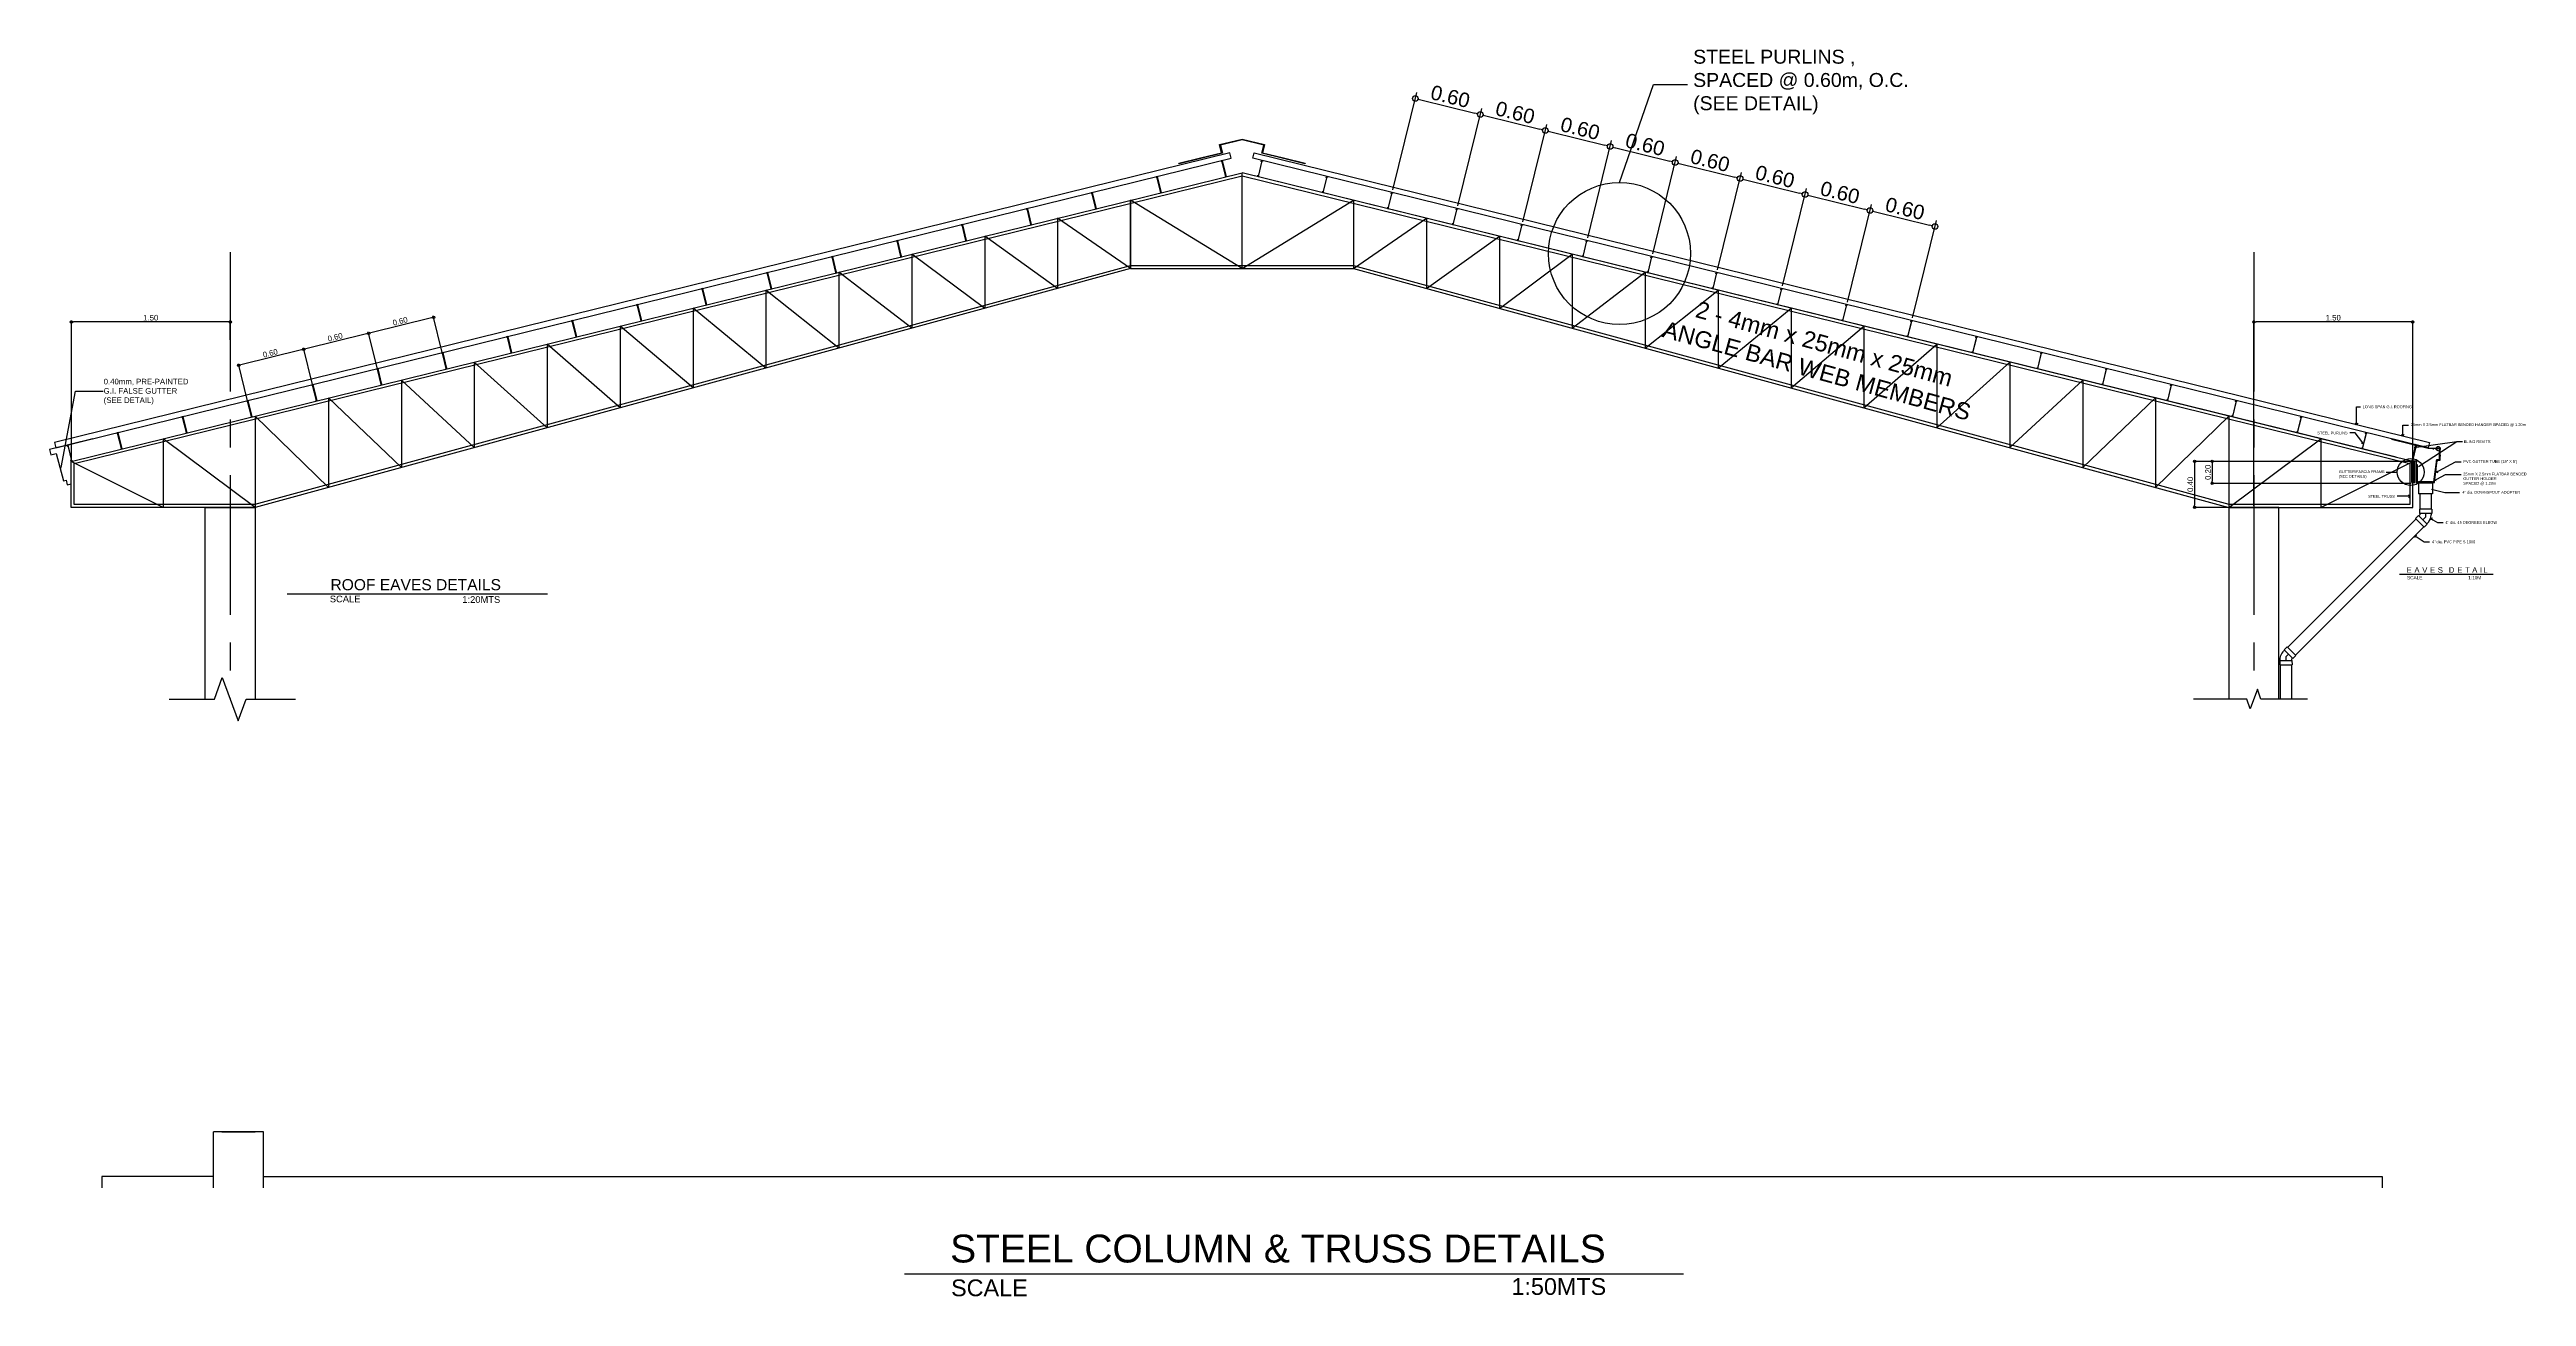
# Model space of a CAD drawing. Header units: inches. Extents: x -1369 to 1198, y -366 to 1398.
# Drawn here: x 16.89 to 39.11, y 124.83 to 136.01 of the extents above; entities that cross this region are included whole.
import ezdxf
from ezdxf import colors
from ezdxf.entities.mleader import LeaderData, LeaderLine
from ezdxf.math import Vec2, Vec3

# ---------------------------------------------------------------- set-up
doc = ezdxf.new("R2010")
doc.units = ezdxf.units.IN
doc.header["$MEASUREMENT"] = 0
for name, pattern in [('CENTER', [2, 1.25, -0.25, 0.25, -0.25]), ('CENTER2', [1.125, 0.75, -0.125, 0.125, -0.125]), ('HIDDEN2', [0.1875, 0.125, -0.0625])]:
    doc.linetypes.add(name, pattern=pattern)
for name, color, linetype in [('DARK', 1, 'Continuous'), ('dim', 8, 'Continuous'), ('LABEL 1', 7, 'Continuous')]:
    doc.layers.add(name, color=color, linetype=linetype)
doc.styles.get("Standard").update_dxf_attribs({"font": 'arial.ttf'})
doc.dimstyles.new('20', dxfattribs={"dimtxt": 0.05, "dimasz": 0.02, "dimexe": 0.013, "dimexo": 0.0125, "dimgap": 0.0125, "dimtad": 1, "dimzin": 0, "dimdsep": 46, "dimtxsty": 'Standard', "dimblk": 'DOTBLANK', "dimcen": 0.09, "dimclrd": 256, "dimclre": 256, "dimadec": 0, "dimazin": 0, "dimtfac": 1, "dimtix": 1, "dimtofl": 0, "dimtmove": 0, "dimatfit": 3, "dimfxl": 1, "dimtolj": 1, "dimtzin": 0, "dimlwd": -1, "dimlwe": -1, "dimarcsym": 0})
doc.dimstyles.new('50', dxfattribs={"dimtxt": 0.13, "dimasz": 0.05, "dimexe": 0.055, "dimexo": 0.025, "dimgap": 0.025, "dimtad": 1, "dimzin": 0, "dimdsep": 46, "dimtxsty": 'Standard', "dimblk": 'DOTBLANK', "dimcen": 0.09, "dimclrd": 256, "dimclre": 256, "dimadec": 0, "dimazin": 0, "dimtfac": 1, "dimtix": 1, "dimtofl": 0, "dimtmove": 0, "dimatfit": 3, "dimfxl": 1, "dimtolj": 1, "dimtzin": 0, "dimarcsym": 0})

# ---------------------------------------------------------------- blocks, each defined once
blk = doc.blocks.new('SP')
at = {"color": 8, "true_color": 0x808080}
for p, q in [((-0.00625, 0.15), (-0.00625, 0.146875)), ((0.00625, 0.15), (-0.00625, 0.15)), ((-0.00625, 0.146875), (0.003125, 0.146875)), ((0.003125, 0.003125), (-0.00625, 0.003125)), ((-0.00625, 0.003125), (-0.00625, 0)), ((-0.00625, 0), (0.00625, 0)), ((0.003125, 0.146875), (0.003125, 0.1375)), ((0.003125, 0.1375), (0.00625, 0.1375)), ((0.003125, 0.0125), (0.003125, 0.003125)), ((0.003125, 0.0125), (0.00625, 0.0125)), ((0.00625, 0.1375), (0.00625, 0.15)), ((0.00625, 0), (0.00625, 0.0125))]:
    blk.add_line(p, q, dxfattribs=at)
blk.add_lwpolyline([(0.003125, 0.146875), (0.003125, 0.003125), (0, 0.003125), (0, 0.146875), (0.003125, 0.146875)], dxfattribs=at)
blk = doc.blocks.new('_DotBlank')
at = {"color": 0, "linetype": 'ByBlock', "lineweight": -2}
blk.add_line((-0.5, 0), (-1, 0), dxfattribs=at)
blk.add_circle((0, 0), 0.5, dxfattribs=at)
blk = doc.blocks.new('*D177')
at = {"layer": 'Defpoints', "color": 0, "transparency": 16777216}
for p in [(29.726, 135.427), (28.936, 134.727), (29.518, 134.583)]:
    blk.add_point(p, dxfattribs=at)
at = {"layer": 'dim', "lineweight": -2, "transparency": 16777216}
for p, q in [((28.942, 134.751), (29.157, 135.624)), ((29.192, 135.559), (29.677, 135.439)), ((29.524, 134.608), (29.739, 135.481))]:
    blk.add_line(p, q, dxfattribs=at)
at = {"layer": 'dim', "lineweight": -2, "transparency": 16777216, "xscale": 0.05, "yscale": 0.05, "zscale": 0.05}
for p, rotation in [((29.143, 135.571), 166.1593045084346), ((29.726, 135.427), 346.1593045084346)]:
    blk.add_blockref('_DotBlank', p, dxfattribs=dict(at, rotation=rotation))
at = {"layer": 'dim', "color": 0, "transparency": 16777216, "insert": (29.457, 135.588), "char_height": 0.13, "attachment_point": 5, "rotation": 346.1593}
blk.add_mtext('\\A1;0.60', dxfattribs=at)
blk = doc.blocks.new('*D178')
at = {"layer": 'Defpoints', "color": 0, "transparency": 16777216}
for p in [(30.309, 135.284), (29.518, 134.583), (30.101, 134.44)]:
    blk.add_point(p, dxfattribs=at)
at = {"layer": 'dim', "lineweight": -2, "transparency": 16777216}
for p, q in [((29.524, 134.608), (29.739, 135.481)), ((29.775, 135.415), (30.26, 135.296)), ((30.107, 134.464), (30.322, 135.337))]:
    blk.add_line(p, q, dxfattribs=at)
at = {"layer": 'dim', "lineweight": -2, "transparency": 16777216, "xscale": 0.05, "yscale": 0.05, "zscale": 0.05}
for p, rotation in [((29.726, 135.427), 166.1593045084346), ((30.309, 135.284), 346.1593045084346)]:
    blk.add_blockref('_DotBlank', p, dxfattribs=dict(at, rotation=rotation))
at = {"layer": 'dim', "color": 0, "transparency": 16777216, "insert": (30.039, 135.444), "char_height": 0.13, "attachment_point": 5, "rotation": 346.1593}
blk.add_mtext('\\A1;0.60', dxfattribs=at)
blk = doc.blocks.new('*D179')
at = {"layer": 'Defpoints', "color": 0, "transparency": 16777216}
for p in [(30.891, 135.14), (30.101, 134.44), (30.683, 134.296)]:
    blk.add_point(p, dxfattribs=at)
at = {"layer": 'dim', "lineweight": -2, "transparency": 16777216}
for p, q in [((30.107, 134.464), (30.322, 135.337)), ((30.357, 135.272), (30.843, 135.152)), ((30.689, 134.321), (30.904, 135.194))]:
    blk.add_line(p, q, dxfattribs=at)
at = {"layer": 'dim', "lineweight": -2, "transparency": 16777216, "xscale": 0.05, "yscale": 0.05, "zscale": 0.05}
for p, rotation in [((30.309, 135.284), 166.1593045084346), ((30.891, 135.14), 346.1593045084346)]:
    blk.add_blockref('_DotBlank', p, dxfattribs=dict(at, rotation=rotation))
at = {"layer": 'dim', "color": 0, "transparency": 16777216, "insert": (30.622, 135.301), "char_height": 0.13, "attachment_point": 5, "rotation": 346.1593}
blk.add_mtext('\\A1;0.60', dxfattribs=at)
blk = doc.blocks.new('*D180')
at = {"layer": 'Defpoints', "color": 0, "transparency": 16777216}
for p in [(31.474, 134.997), (30.683, 134.296), (31.266, 134.153)]:
    blk.add_point(p, dxfattribs=at)
at = {"layer": 'dim', "lineweight": -2, "transparency": 16777216}
for p, q in [((30.689, 134.321), (30.904, 135.194)), ((30.94, 135.128), (31.425, 135.009)), ((31.272, 134.177), (31.487, 135.05))]:
    blk.add_line(p, q, dxfattribs=at)
at = {"layer": 'dim', "lineweight": -2, "transparency": 16777216, "xscale": 0.05, "yscale": 0.05, "zscale": 0.05}
for p, rotation in [((30.891, 135.14), 166.1593045084346), ((31.474, 134.997), 346.1593045084346)]:
    blk.add_blockref('_DotBlank', p, dxfattribs=dict(at, rotation=rotation))
at = {"layer": 'dim', "color": 0, "transparency": 16777216, "insert": (31.204, 135.157), "char_height": 0.13, "attachment_point": 5, "rotation": 346.1593}
blk.add_mtext('\\A1;0.60', dxfattribs=at)
blk = doc.blocks.new('*D181')
at = {"layer": 'Defpoints', "color": 0, "transparency": 16777216}
for p in [(32.056, 134.853), (31.266, 134.153), (31.848, 134.009)]:
    blk.add_point(p, dxfattribs=at)
at = {"layer": 'dim', "lineweight": -2, "transparency": 16777216}
for p, q in [((31.272, 134.177), (31.487, 135.05)), ((31.522, 134.985), (32.008, 134.865)), ((31.854, 134.034), (32.069, 134.907))]:
    blk.add_line(p, q, dxfattribs=at)
at = {"layer": 'dim', "lineweight": -2, "transparency": 16777216, "xscale": 0.05, "yscale": 0.05, "zscale": 0.05}
for p, rotation in [((31.474, 134.997), 166.1593045084346), ((32.056, 134.853), 346.1593045084346)]:
    blk.add_blockref('_DotBlank', p, dxfattribs=dict(at, rotation=rotation))
at = {"layer": 'dim', "color": 0, "transparency": 16777216, "insert": (31.787, 135.014), "char_height": 0.13, "attachment_point": 5, "rotation": 346.1593}
blk.add_mtext('\\A1;0.60', dxfattribs=at)
blk = doc.blocks.new('*D182')
at = {"layer": 'Defpoints', "color": 0, "transparency": 16777216}
for p in [(32.639, 134.71), (31.848, 134.009), (32.431, 133.866)]:
    blk.add_point(p, dxfattribs=at)
at = {"layer": 'dim', "lineweight": -2, "transparency": 16777216}
for p, q in [((31.854, 134.034), (32.069, 134.907)), ((32.105, 134.841), (32.59, 134.722)), ((32.437, 133.89), (32.652, 134.763))]:
    blk.add_line(p, q, dxfattribs=at)
at = {"layer": 'dim', "lineweight": -2, "transparency": 16777216, "xscale": 0.05, "yscale": 0.05, "zscale": 0.05}
for p, rotation in [((32.056, 134.853), 166.1593045084346), ((32.639, 134.71), 346.1593045084346)]:
    blk.add_blockref('_DotBlank', p, dxfattribs=dict(at, rotation=rotation))
at = {"layer": 'dim', "color": 0, "transparency": 16777216, "insert": (32.369, 134.87), "char_height": 0.13, "attachment_point": 5, "rotation": 346.1593}
blk.add_mtext('\\A1;0.60', dxfattribs=at)
blk = doc.blocks.new('*D183')
at = {"layer": 'Defpoints', "color": 0, "transparency": 16777216}
for p in [(33.221, 134.566), (32.431, 133.866), (33.014, 133.722)]:
    blk.add_point(p, dxfattribs=at)
at = {"layer": 'dim', "lineweight": -2, "transparency": 16777216}
for p, q in [((32.437, 133.89), (32.652, 134.763)), ((32.687, 134.698), (33.173, 134.578)), ((33.02, 133.746), (33.235, 134.619))]:
    blk.add_line(p, q, dxfattribs=at)
at = {"layer": 'dim', "lineweight": -2, "transparency": 16777216, "xscale": 0.05, "yscale": 0.05, "zscale": 0.05}
for p, rotation in [((32.639, 134.71), 166.1593045084346), ((33.221, 134.566), 346.1593045084346)]:
    blk.add_blockref('_DotBlank', p, dxfattribs=dict(at, rotation=rotation))
at = {"layer": 'dim', "color": 0, "transparency": 16777216, "insert": (32.952, 134.727), "char_height": 0.13, "attachment_point": 5, "rotation": 346.1593}
blk.add_mtext('\\A1;0.60', dxfattribs=at)
blk = doc.blocks.new('*D184')
at = {"layer": 'Defpoints', "color": 0, "transparency": 16777216}
for p in [(33.804, 134.423), (33.014, 133.722), (33.596, 133.579)]:
    blk.add_point(p, dxfattribs=at)
at = {"layer": 'dim', "lineweight": -2, "transparency": 16777216}
for p, q in [((33.02, 133.746), (33.235, 134.619)), ((33.27, 134.554), (33.756, 134.434)), ((33.602, 133.603), (33.817, 134.476))]:
    blk.add_line(p, q, dxfattribs=at)
at = {"layer": 'dim', "lineweight": -2, "transparency": 16777216, "xscale": 0.05, "yscale": 0.05, "zscale": 0.05}
for p, rotation in [((33.221, 134.566), 166.1593045084346), ((33.804, 134.423), 346.1593045084346)]:
    blk.add_blockref('_DotBlank', p, dxfattribs=dict(at, rotation=rotation))
at = {"layer": 'dim', "color": 0, "transparency": 16777216, "insert": (33.535, 134.583), "char_height": 0.13, "attachment_point": 5, "rotation": 346.1593}
blk.add_mtext('\\A1;0.60', dxfattribs=at)
blk = doc.blocks.new('*D185')
at = {"layer": 'Defpoints', "color": 0, "transparency": 16777216}
for p in [(19.756, 133.466), (19.837, 133.136), (20.419, 133.279)]:
    blk.add_point(p, dxfattribs=at)
at = {"layer": 'dim', "transparency": 16777216}
for p, q in [((20.319, 133.605), (19.775, 133.471)), ((20.416, 133.292), (20.335, 133.622)), ((19.834, 133.148), (19.752, 133.478))]:
    blk.add_line(p, q, dxfattribs=at)
at = {"layer": 'dim', "transparency": 16777216, "xscale": 0.02, "yscale": 0.02, "zscale": 0.02}
for p, rotation in [((20.338, 133.609), 13.84069549156548), ((19.756, 133.466), 193.8406954915654)]:
    blk.add_blockref('_DotBlank', p, dxfattribs=dict(at, rotation=rotation))
at = {"layer": 'dim', "color": 0, "transparency": 16777216, "insert": (20.038, 133.574), "char_height": 0.05, "attachment_point": 5, "rotation": 13.8407}
blk.add_mtext('\\A1;0.60', dxfattribs=at)
blk = doc.blocks.new('*D186')
at = {"layer": 'Defpoints', "color": 0, "transparency": 16777216}
for p in [(19.173, 133.322), (19.837, 133.136), (19.254, 132.992)]:
    blk.add_point(p, dxfattribs=at)
at = {"layer": 'dim', "transparency": 16777216}
for p, q in [((19.251, 133.005), (19.17, 133.335)), ((19.736, 133.461), (19.192, 133.327)), ((19.834, 133.148), (19.752, 133.478))]:
    blk.add_line(p, q, dxfattribs=at)
at = {"layer": 'dim', "transparency": 16777216, "xscale": 0.02, "yscale": 0.02, "zscale": 0.02}
for p, rotation in [((19.173, 133.322), 193.8406954915654), ((19.756, 133.466), 13.84069549156548)]:
    blk.add_blockref('_DotBlank', p, dxfattribs=dict(at, rotation=rotation))
at = {"layer": 'dim', "color": 0, "transparency": 16777216, "insert": (19.455, 133.431), "char_height": 0.05, "attachment_point": 5, "rotation": 13.8407}
blk.add_mtext('\\A1;0.60', dxfattribs=at)
blk = doc.blocks.new('*D187')
at = {"layer": 'Defpoints', "color": 0, "transparency": 16777216}
for p in [(18.59, 133.179), (18.672, 132.849), (19.254, 132.992)]:
    blk.add_point(p, dxfattribs=at)
at = {"layer": 'dim', "transparency": 16777216}
for p, q in [((19.154, 133.317), (18.61, 133.183)), ((19.251, 133.005), (19.17, 133.335)), ((18.669, 132.861), (18.587, 133.191))]:
    blk.add_line(p, q, dxfattribs=at)
at = {"layer": 'dim', "transparency": 16777216, "xscale": 0.02, "yscale": 0.02, "zscale": 0.02}
for p, rotation in [((19.173, 133.322), 13.84069549156548), ((18.59, 133.179), 193.8406954915654)]:
    blk.add_blockref('_DotBlank', p, dxfattribs=dict(at, rotation=rotation))
at = {"layer": 'dim', "color": 0, "transparency": 16777216, "insert": (18.873, 133.287), "char_height": 0.05, "attachment_point": 5, "rotation": 13.8407}
blk.add_mtext('\\A1;0.60', dxfattribs=at)
blk = doc.blocks.new('*D433')
at = {"layer": 'Defpoints', "color": 0, "transparency": 16777216}
for p in [(38.089, 132.317), (36.29, 132.12), (38.089, 132.12)]:
    blk.add_point(p, dxfattribs=at)
at = {"layer": 'dim', "transparency": 16777216}
for p, q in [((38.076, 132.317), (36.277, 132.317)), ((36.29, 132.297), (36.29, 132.14)), ((38.076, 132.12), (36.277, 132.12))]:
    blk.add_line(p, q, dxfattribs=at)
at = {"layer": 'dim', "transparency": 16777216, "xscale": 0.02, "yscale": 0.02, "zscale": 0.02}
for p, rotation in [((36.29, 132.317), 90), ((36.29, 132.12), 270)]:
    blk.add_blockref('_DotBlank', p, dxfattribs=dict(at, rotation=rotation))
at = {"layer": 'dim', "color": 0, "transparency": 16777216, "insert": (36.252, 132.219), "char_height": 0.05, "attachment_point": 5, "rotation": 90}
blk.add_mtext('\\A1;0.20', dxfattribs=at)
blk = doc.blocks.new('45')
at = {"layer": 'DARK'}
for p, q in [((-0.062, 0.015), (-0.089, -0.011)), ((0.015, -0.062), (-0.062, 0.015)), ((-0.05, 0.021), (-0.059, 0.012)), ((-0.055, 0.071), (-0.055, 0.033)), ((0.055, 0.071), (-0.055, 0.071)), ((0.055, 0.033), (-0.055, 0.033)), ((-0.05, 0.033), (-0.05, 0.021)), ((0.05, 0.033), (0.05, 0.021)), ((0.055, 0.071), (0.055, 0.033)), ((-0.011, -0.089), (-0.089, -0.011)), ((0.015, -0.062), (-0.011, -0.089))]:
    blk.add_line(p, q, dxfattribs=at)
at = {"layer": 'DARK', "color": 3, "linetype": 'CENTER2'}
for p, q in [((0, 0), (-0.023, -0.023)), ((0, 0.033), (0, 0))]:
    blk.add_line(p, q, dxfattribs=at)
at = {"layer": 'DARK'}
blk.add_arc((-0.054, 0.021), 0.104, 309.1688, 359.6143, dxfattribs=at)
blk = doc.blocks.new('*D494')
at = {"layer": 'Defpoints', "color": 0, "transparency": 16777216}
for p in [(17.089, 133.567), (18.514, 133.395), (17.089, 132.317)]:
    blk.add_point(p, dxfattribs=at)
at = {"layer": 'dim', "transparency": 16777216}
for p, q in [((17.089, 132.33), (17.089, 133.58)), ((18.494, 133.567), (17.109, 133.567)), ((18.514, 133.408), (18.514, 133.58))]:
    blk.add_line(p, q, dxfattribs=at)
at = {"layer": 'dim', "transparency": 16777216, "xscale": 0.02, "yscale": 0.02, "zscale": 0.02, "rotation": 180}
blk.add_blockref('_DotBlank', (17.089, 133.567), dxfattribs=at)
at = {"layer": 'dim', "transparency": 16777216, "xscale": 0.02, "yscale": 0.02, "zscale": 0.02}
blk.add_blockref('_DotBlank', (18.514, 133.567), dxfattribs=at)
at = {"layer": 'dim', "color": 0, "transparency": 16777216, "insert": (17.801, 133.605), "char_height": 0.05, "attachment_point": 5}
blk.add_mtext('\\A1;1.50', dxfattribs=at)
blk = doc.blocks.new('*D495')
at = {"layer": 'Defpoints', "color": 0, "transparency": 16777216}
for p in [(38.089, 132.317), (36.132, 131.904), (36.439, 131.904)]:
    blk.add_point(p, dxfattribs=at)
at = {"layer": 'dim', "transparency": 16777216}
for p, q in [((38.076, 132.317), (36.119, 132.317)), ((36.132, 132.297), (36.132, 131.924)), ((36.426, 131.904), (36.119, 131.904))]:
    blk.add_line(p, q, dxfattribs=at)
at = {"layer": 'dim', "transparency": 16777216, "xscale": 0.02, "yscale": 0.02, "zscale": 0.02}
for p, rotation in [((36.132, 132.317), 90), ((36.132, 131.904), 270)]:
    blk.add_blockref('_DotBlank', p, dxfattribs=dict(at, rotation=rotation))
at = {"layer": 'dim', "color": 0, "transparency": 16777216, "insert": (36.094, 132.111), "char_height": 0.05, "attachment_point": 5, "rotation": 90}
blk.add_mtext('\\A1;0.40', dxfattribs=at)
blk = doc.blocks.new('_Open90')
at = {"color": 0, "linetype": 'ByBlock', "lineweight": -2}
for p, q in [((0, 0), (-1, 0)), ((-0.5, 0.5), (0, 0)), ((0, 0), (-0.5, -0.5))]:
    blk.add_line(p, q, dxfattribs=at)
blk = doc.blocks.new('*D518')
at = {"layer": 'Defpoints', "color": 0, "transparency": 16777216}
for p in [(36.664, 133.567), (38.089, 132.317), (36.664, 131.904)]:
    blk.add_point(p, dxfattribs=at)
at = {"layer": 'dim', "transparency": 16777216}
for p, q in [((36.664, 131.917), (36.664, 133.58)), ((38.069, 133.567), (36.684, 133.567)), ((38.089, 132.33), (38.089, 133.58))]:
    blk.add_line(p, q, dxfattribs=at)
at = {"layer": 'dim', "transparency": 16777216, "xscale": 0.02, "yscale": 0.02, "zscale": 0.02, "rotation": 180}
blk.add_blockref('_DotBlank', (36.664, 133.567), dxfattribs=at)
at = {"layer": 'dim', "transparency": 16777216, "xscale": 0.02, "yscale": 0.02, "zscale": 0.02}
blk.add_blockref('_DotBlank', (38.089, 133.567), dxfattribs=at)
at = {"layer": 'dim', "color": 0, "transparency": 16777216, "insert": (37.376, 133.605), "char_height": 0.05, "attachment_point": 5}
blk.add_mtext('\\A1;1.50', dxfattribs=at)

msp = doc.modelspace()

# ---------------------------------------------------------------- linework, layer by layer
at = {"color": 3}
for p, q in [((37.8972, 132.5168), (38.2264, 132.4358)), ((38.2264, 132.4358), (38.3371, 132.4358))]:
    msp.add_line(p, q, dxfattribs=at)
for p, q in [((18.8138, 126.3043), (18.3638, 126.3043)), ((18.3638, 125.8043), (18.3638, 126.3043)), ((18.8138, 125.8043), (18.8138, 126.3043))]:
    msp.add_line(p, q)
at = {"color": 1}
msp.add_line((18.8138, 125.9043), (36.8138, 125.9043), dxfattribs=at)
for points in [[(30.974, 134.8181), (31.2795, 135.6963), (31.5851, 135.6963)], [(18.2888, 130.1853), (18.2888, 131.9043), (18.7388, 131.9043), (18.7388, 130.1853)], [(36.8888, 130.1853), (36.8888, 131.9043), (36.4388, 131.9043), (36.4388, 130.1853)], [(19.0239, 131.13), (21.3598, 131.13)], [(18.3638, 125.9043), (17.3638, 125.9043), (17.3638, 125.8043)], [(36.8138, 125.9043), (37.8138, 125.9043), (37.8138, 125.8043)], [(24.5604, 125.0338), (31.5474, 125.0338)]]:
    msp.add_lwpolyline(points, dxfattribs=at)
at = {"color": 3}
for points in [[(27.4798, 135.0834), (16.9388, 132.4863), (16.9507, 132.4378), (27.4917, 135.0348), (27.4798, 135.0834)], [(27.6979, 135.0834), (38.2389, 132.4863), (38.2269, 132.4378), (27.6859, 135.0348), (27.6979, 135.0834)], [(38.1202, 132.3251), (38.1202, 132.2876), (38.1287, 132.2876), (38.1287, 132.1326), (38.2787, 132.1326), (38.3036, 132.3326), (38.3287, 132.3326), (38.3287, 132.4256)]]:
    msp.add_lwpolyline(points, dxfattribs=at)
at = {"color": 4}
msp.add_lwpolyline([(27.0227, 134.9901), (27.2169, 135.0379), (27.405, 135.0843), (27.3871, 135.1571), (27.5888, 135.2068), (27.7906, 135.1571), (27.7727, 135.0843), (27.9608, 135.0379), (28.155, 134.9901), (28.1535, 134.984), (27.9593, 135.0319), (27.7651, 135.0797), (27.783, 135.1525), (27.5888, 135.2004), (27.3946, 135.1525), (27.4126, 135.0797), (27.2184, 135.0319), (27.0242, 134.984), (27.0227, 134.9901)], dxfattribs=at)
for points in [[(26.5888, 134.0454), (18.7388, 131.9043), (17.0888, 131.9043), (17.0888, 132.3173), (27.5888, 134.9043)], [(37.9388, 132.3543), (27.5888, 134.9043)], [(28.5888, 134.0454), (36.4388, 131.9043), (38.0888, 131.9043), (38.0888, 132.3173), (27.5888, 134.9043)], [(27.5888, 134.0454), (27.5888, 134.9043)], [(26.5888, 134.6579), (26.5888, 134.0454), (25.9348, 134.4968), (25.9348, 133.867), (25.2808, 134.3356), (25.2808, 133.6886), (24.6268, 134.1745), (24.6268, 133.5103), (23.9728, 134.0134), (23.9728, 133.3319), (23.3188, 133.8522), (23.3188, 133.1535), (22.6648, 133.6911), (22.6648, 132.9751), (22.0108, 133.53), (22.0108, 132.7967), (21.3568, 133.3688), (21.3568, 132.6183), (20.7028, 133.2077), (20.7028, 132.44), (20.0488, 133.0466), (20.0488, 132.2616), (19.3948, 132.8855), (19.3948, 132.0832), (18.7388, 132.7238), (18.7388, 131.9043), (17.9138, 132.5206), (17.9138, 131.9043), (17.0888, 132.3173)], [(27.5888, 134.0454), (26.5888, 134.6579)], [(27.5888, 134.0454), (28.5888, 134.6579)], [(28.5888, 134.6579), (28.5888, 134.0454), (29.2428, 134.4968), (29.2428, 133.867), (29.8968, 134.3356), (29.8968, 133.6886), (30.5508, 134.1745), (30.5508, 133.5103), (31.2048, 134.0134), (31.2048, 133.3319), (31.8588, 133.8522), (31.8588, 133.1535), (32.5128, 133.6911), (32.5128, 132.9751), (33.1668, 133.53), (33.1668, 132.7967), (33.8208, 133.3688), (33.8208, 132.6183), (34.4748, 133.2077), (34.4748, 132.44), (35.1288, 133.0466), (35.1288, 132.2616), (35.7828, 132.8855), (35.7828, 132.0832), (36.4388, 132.7238), (36.4388, 131.9043), (37.2638, 132.5206), (37.2638, 131.9043), (38.0888, 132.3173)], [(26.5888, 134.0454), (28.5888, 134.0454)], [(18.4388, 126.3043), (18.7388, 126.3043)]]:
    msp.add_lwpolyline(points)
at = {"color": 8}
msp.add_lwpolyline([(27.5888, 134.0704), (26.5855, 134.0704), (18.7355, 131.9293), (17.1138, 131.9293), (17.1138, 132.2977), (27.5888, 134.8785), (38.0638, 132.2977), (38.0638, 131.9293), (36.4422, 131.9293), (28.5922, 134.0704), (27.5888, 134.0704)], dxfattribs=at)
at = {"color": 1, "linetype": 'CENTER'}
for points in [[(18.5138, 134.1921), (18.5138, 130.1853)], [(36.6638, 134.1921), (36.6638, 130.1853)]]:
    msp.add_lwpolyline(points, dxfattribs=at)
at = {"color": 5}
msp.add_lwpolyline([(17.2818, 132.5193), (16.8934, 132.4236), (16.9044, 132.3763), (16.9529, 132.3883), (17.0172, 132.1422), (17.0417, 132.1482), (17.052, 132.1073), (17.0888, 132.1164)], dxfattribs=at)
at = {"color": 1, "linetype": 'Continuous'}
msp.add_lwpolyline([(17.9666, 130.1853), (18.372, 130.1853), (18.4429, 130.3801), (18.5848, 129.9904), (18.6557, 130.1853), (19.0993, 130.1853)], dxfattribs=at)
at = {"color": 8, "linetype": 'Continuous'}
msp.add_lwpolyline([(37.1447, 130.1853), (36.7278, 130.1853), (36.6958, 130.2732), (36.6318, 130.0974), (36.5999, 130.1853), (36.1226, 130.1853)], dxfattribs=at)
at = {"color": 1}
msp.add_circle((30.974, 134.1808), 0.6372, dxfattribs=at)
at = {"layer": 'DARK', "color": 0}
for p, q in [((38.1138, 132.472), (38.1083, 132.4504)), ((38.3059, 132.4416), (38.3059, 132.4229)), ((38.3259, 132.4416), (38.3259, 132.4229)), ((38.0953, 132.2957), (38.0779, 132.2957)), ((38.1285, 132.313), (38.1158, 132.313)), ((38.2969, 132.3227), (38.3145, 132.3227)), ((38.3255, 132.371), (38.3397, 132.371)), ((38.0974, 132.1401), (38.0753, 132.1401))]:
    msp.add_line(p, q, dxfattribs=at)
at = {"layer": 'DARK', "linetype": 'ByBlock', "lineweight": -2}
msp.add_line((38.4848, 132.4952), (38.5348, 132.4952), dxfattribs=at)
at = {"layer": 'DARK', "color": 3}
for p, q in [((38.0913, 132.3148), (38.0913, 132.1223)), ((38.1013, 132.3148), (38.1013, 132.1223))]:
    msp.add_line(p, q, dxfattribs=at)
at = {"layer": 'DARK'}
for p, q in [((38.1412, 132.1326), (38.1412, 132.1278)), ((38.2662, 132.1326), (38.1412, 132.1326)), ((38.2662, 132.1278), (38.1412, 132.1278)), ((38.1412, 132.1208), (38.1412, 132.0255)), ((38.2662, 132.1208), (38.1412, 132.1208)), ((38.2662, 132.0255), (38.1412, 132.0255)), ((38.1537, 132.1278), (38.1537, 132.1208)), ((38.1537, 132.0255), (38.1537, 131.8871)), ((38.2537, 132.1278), (38.2537, 132.1208)), ((38.2537, 132.0255), (38.2537, 131.8871)), ((38.2662, 132.1326), (38.2662, 132.1278)), ((38.2662, 132.1208), (38.2662, 132.0255)), ((38.1183, 131.8017), (36.9659, 130.6493)), ((38.189, 131.731), (37.0366, 130.5786))]:
    msp.add_line(p, q, dxfattribs=at)
at = {"layer": 'DARK', "linetype": 'HIDDEN2'}
msp.add_line((38.2037, 132.1278), (38.2037, 132.1208), dxfattribs=at)
at = {"layer": 'DARK', "linetype": 'ByBlock', "lineweight": -2}
for points in [[(38.1002, 132.44), (38.4848, 132.4952)], [(38.1397, 132.2721), (38.4848, 132.4952)]]:
    msp.add_lwpolyline(points, dxfattribs=at)
at = {"layer": 'DARK', "color": 5}
for points in [[(38.2537, 132.1287), (38.2845, 132.1287), (38.3093, 132.3277), (38.3337, 132.3277), (38.3339, 132.4319), (38.2725, 132.4319), (38.2725, 132.4249)], [(38.0811, 132.1275), (38.0811, 132.3232), (38.1179, 132.3232), (38.1179, 132.1287), (38.1537, 132.1287)]]:
    msp.add_lwpolyline(points, dxfattribs=at)
at = {"layer": 'DARK'}
for points in [[(37.85, 132.2216), (37.9499, 132.2216)], [(38.2568, 132.0671), (38.3776, 132.037), (38.5094, 132.037)], [(36.9012, 130.4932), (36.9012, 130.1853)], [(37.0012, 130.4932), (37.0012, 130.1853)]]:
    msp.add_lwpolyline(points, dxfattribs=at)
msp.add_circle((38.3169, 132.4319), 0.0189, dxfattribs=at)
at = {"layer": 'DARK', "color": 7}
msp.add_circle((38.071, 132.2216), 0.1211, dxfattribs=at)
at = {"layer": 'Defpoints', "color": 3}
for points in [[(26.5888, 134.0454), (26.5888, 134.6579)], [(25.9348, 134.4968), (25.9348, 133.867)], [(25.2808, 134.3356), (25.2808, 133.6886)], [(23.9728, 134.0134), (23.9728, 133.3319)], [(24.6268, 134.1745), (24.6268, 133.5103)], [(23.3188, 133.8522), (23.3188, 133.1535)], [(22.0108, 133.53), (22.0108, 132.7967)], [(22.6648, 133.6911), (22.6648, 132.9751)], [(21.3568, 133.3688), (21.3568, 132.6183)], [(20.7028, 133.2077), (20.7028, 132.44)], [(19.3948, 132.8855), (19.3948, 132.0832)], [(20.0488, 133.0466), (20.0488, 132.2616)]]:
    msp.add_lwpolyline(points, dxfattribs=at)
at = {"layer": 'LABEL 1', "color": 1}
msp.add_line((38.8105, 131.3022), (37.9708, 131.3022), dxfattribs=at)

# ---------------------------------------------------------------- block references
for p, rotation in [((26.8606, 134.7249), 13.84069444444445), ((27.4432, 134.8684), 13.84069444444445), ((26.278, 134.5813), 13.84069444444445), ((25.1129, 134.2943), 13.84069444444445), ((25.6955, 134.4378), 13.84069444444445), ((24.5303, 134.1507), 13.84069444444445), ((23.3651, 133.8636), 13.84069444444445), ((23.9477, 134.0072), 13.84069444444445), ((22.7826, 133.7201), 13.84069444444445), ((21.6174, 133.433), 13.84069444444445), ((22.2, 133.5766), 13.84069444444445), ((20.4522, 133.146), 13.84069444444445), ((21.0348, 133.2895), 13.84069444444445), ((19.8697, 133.0024), 13.84069444444445), ((18.7045, 132.7154), 13.84069444444445), ((19.2871, 132.8589), 13.84069444444445), ((18.1219, 132.5718), 13.84069444444445), ((17.5394, 132.4283), 13.84069444444445), ((38.0828, 132.3188), 346.1593055555692)]:
    msp.add_blockref('SP', p, dxfattribs=dict(rotation=rotation))
at = {"xscale": -1}
for name, p, rotation in [('SP', (27.7345, 134.8684), 346.1593055555556), ('SP', (28.3171, 134.7249), 346.1593055555556), ('SP', (28.8996, 134.5813), 346.1593055555556), ('SP', (29.4822, 134.4378), 346.1593055555556), ('SP', (30.0648, 134.2943), 346.1593055555556), ('SP', (30.6474, 134.1507), 346.1593055555556), ('SP', (31.23, 134.0072), 346.1593055555556), ('SP', (31.8125, 133.8636), 346.1593055555556), ('SP', (32.3951, 133.7201), 346.1593055555556), ('SP', (32.9777, 133.5766), 346.1593055555556), ('SP', (33.5603, 133.433), 346.1593055555556), ('SP', (34.1428, 133.2895), 346.1593055555556), ('SP', (34.7254, 133.146), 346.1593055555556), ('SP', (35.308, 133.0024), 346.1593055555556), ('SP', (35.8906, 132.8589), 346.1593055555556), ('SP', (36.4732, 132.7154), 346.1593055555556), ('SP', (37.0557, 132.5718), 346.1593055555556), ('SP', (17.0949, 132.3188), 13.84069444443078), ('SP', (37.6383, 132.4283), 346.1593055555556), ('45', (36.9512, 130.5639), 314.9999999999973)]:
    msp.add_blockref(name, p, dxfattribs=dict(at, rotation=rotation))
msp.add_blockref('45', (38.2037, 131.8164))

# ---------------------------------------------------------------- texts
at = {"attachment_point": 1}
for s, insert, char_height, width in [('STEEL PURLINS , \\PSPACED @ 0.60m, O.C.\\P(SEE DETAIL)', (31.6349, 136.0076), 0.125, 4.204607), ('\\pxql;0.40mm, PRE-PAINTED \\PG.I. FALSE GUTTER \\P(SEE DETAIL)', (17.379, 133.0574), 0.05, 1.993678)]:
    msp.add_mtext(s, dxfattribs=dict(at, insert=insert, char_height=char_height, width=width))
at = {"color": 1, "insert": (34.3851, 133.0174), "char_height": 0.15, "attachment_point": 3, "rotation": 344.67024}
msp.add_mtext_dynamic_manual_height_columns('\\pxqc;2 - 4mm x 25mm x 25mm\\PANGLE BAR WEB MEMBERS', width=3.223509, gutter_width=1, heights=[0], dxfattribs=at)
at = {"attachment_point": 1}
for s, width, insert, char_height in [('SCALE', 0.949909, (19.4072, 131.1136), 0.06), ('ROOF EAVES DETAILS', 3.859407, (19.413, 131.2614), 0.1), ('1:20MTS', 0.949909, (20.5956, 131.1085), 0.06), ('STEEL COLUMN & TRUSS DETAILS', 6.047036, (24.971, 125.3842), 0.25), ('SCALE', 0.949909, (24.9794, 124.9819), 0.15), ('1:50MTS', 0.949909, (30.0052, 124.9937), 0.15)]:
    msp.add_mtext_dynamic_manual_height_columns(s, width=width, gutter_width=1, heights=[0], dxfattribs=dict(at, insert=insert, char_height=char_height))
at = {"layer": 'DARK', "color": 7, "char_height": 0.025, "attachment_point": 1}
for s, insert in [('BLIND REVITS', (38.547, 132.5066)), ('GUTTER/FASCIA FRAME\\P(SEE DETAILS)', (37.4262, 132.2367)), ('4" dia. DOWNSPOUT ADOPTER', (38.5341, 132.0526))]:
    msp.add_mtext(s, dxfattribs=dict(at, insert=insert))
at = {"layer": 'LABEL 1', "attachment_point": 1}
for s, width, insert, char_height in [('{\\T1.5;EAVES DETAIL}', 0.845022, (38.0338, 131.3681), 0.05), ('SCALE', 0.148121, (38.0382, 131.2896), 0.03), ('1:10M', 0.133372, (38.5871, 131.2896), 0.03)]:
    msp.add_mtext_dynamic_manual_height_columns(s, width=width, gutter_width=12.5, heights=[0], dxfattribs=dict(at, insert=insert, char_height=char_height))

# ---------------------------------------------------------------- dimensions: what is measured, and where the dimension line sits
at = {"layer": 'dim', "color": 0}
for p1, p2, distance, dimstyle, picture, middle in [((28.9355, 134.727), (29.5181, 134.5834), 0.8691, '50', '*D177', (29.4566, 135.5878)), ((29.5181, 134.5834), (30.1007, 134.4399), 0.8691, '50', '*D178', (30.0392, 135.4442)), ((30.1007, 134.4399), (30.6833, 134.2964), 0.8691, '50', '*D179', (30.6217, 135.3007)), ((30.6833, 134.2964), (31.2658, 134.1528), 0.8691, '50', '*D180', (31.2043, 135.1572)), ((31.2658, 134.1528), (31.8484, 134.0093), 0.8691, '50', '*D181', (31.7869, 135.0136)), ((31.8484, 134.0093), (32.431, 133.8658), 0.8691, '50', '*D182', (32.3695, 134.8701)), ((32.431, 133.8658), (33.0136, 133.7222), 0.8691, '50', '*D183', (32.952, 134.7266)), ((33.0136, 133.7222), (33.5962, 133.5787), 0.8691, '50', '*D184', (33.5346, 134.583)), ((20.4194, 133.2795), (19.8368, 133.136), -0.3397, '20', '*D185', (20.0377, 133.5745)), ((19.2542, 132.9924), (18.6716, 132.8489), -0.3397, '20', '*D187', (18.8725, 133.2874)), ((19.8368, 133.136), (19.2542, 132.9924), -0.3397, '20', '*D186', (19.4551, 133.4309))]:
    dim = msp.add_aligned_dim(p1=p1, p2=p2, distance=distance, dimstyle=dimstyle, dxfattribs=at)
    dim.commit()
    dim.dimension.update_dxf_attribs({"geometry": picture, "text_midpoint": middle})
for base, p1, p2, picture, middle in [((17.0888, 133.5674), (18.5138, 133.3952), (17.0888, 132.3173), '*D494', (17.8013, 133.6054)), ((36.6638, 133.5674), (38.0888, 132.3173), (36.6638, 131.9043), '*D518', (37.3763, 133.6054))]:
    dim = msp.add_linear_dim(base=base, p1=p1, p2=p2, text='1.50', dimstyle='20', dxfattribs=at)
    dim.commit()
    dim.dimension.update_dxf_attribs({"geometry": picture, "text_midpoint": middle})
dim = msp.add_linear_dim(base=(36.1325, 131.9043), p1=(38.0888, 132.3173), p2=(36.4388, 131.9043), angle=90, text='0.40', dimstyle='20', dxfattribs=at)
dim.commit()
dim.dimension.update_dxf_attribs({"geometry": '*D495', "text_midpoint": (36.0944, 132.1108)})
dim = msp.add_linear_dim(base=(36.2899, 132.1198), p1=(38.0888, 132.3173), p2=(38.0888, 132.1198), angle=90, dimstyle='20', dxfattribs=at)
dim.commit()
dim.dimension.update_dxf_attribs({"geometry": '*D433', "text_midpoint": (36.2519, 132.2185)})

# ---------------------------------------------------------------- leaders
at = {"color": 1}
ml = msp.add_multileader_mtext('Standard', dxfattribs=at)
ml.set_content('', color=7)
ml.set_leader_properties()
ml.build(insert=Vec2(0, 0))
ml.multileader.update_dxf_attribs({"dogleg_length": 0.36, "arrow_head_size": 0.025})
ctx = ml.context
ctx.base_point, ctx.char_height, ctx.arrow_head_size, ctx.landing_gap_size, ctx.plane_origin = Vec3(17.3738, 132.946), 0.04, 0.025, 0.0125, Vec3(15.4015, 131.8924)
notes = []
notes.append((ctx, [(0, (1, 1, 0), (17.1274, 132.946), (1, 0), 0.2464, [(0, [(16.9922, 132.2381)], 0, [])])]))
ctx.mtext.insert, ctx.mtext.flow_direction = Vec3(17.3863, 132.966), 5
at = {"layer": 'DARK'}
ml = msp.add_multileader_mtext('Standard', dxfattribs=at)
ml.set_content('LONG SPAN G.I. ROOFING', color=7)
ml.set_leader_properties()
ml.set_arrow_properties(name='OPEN90')
ml.build(insert=Vec2(0, 0))
ml.multileader.update_dxf_attribs({"dogleg_length": 0.05, "arrow_head_size": 0.025})
ctx = ml.context
ctx.base_point, ctx.char_height, ctx.arrow_head_size, ctx.landing_gap_size, ctx.plane_origin = Vec3(37.6197, 132.806), 0.025, 0.025, 0.02, Vec3(37.5843, 132.6458)
notes.append((ctx, [(0, (1, 1, 0), (37.5843, 132.806), (1, 0), 0.0354, [(0, [(37.5843, 132.6458)], 0, [])])]))
ctx.mtext.insert, ctx.mtext.flow_direction = Vec3(37.6397, 132.8187), 5
ml = msp.add_multileader_mtext('Standard', dxfattribs=at)
ml.set_content('25mm X 2.5mm FLATBAR BENDED HANGER SPACED @ 1.20m', color=7)
ml.set_leader_properties()
ml.set_arrow_properties(name='OPEN90')
ml.build(insert=Vec2(0, 0))
ml.multileader.update_dxf_attribs({"dogleg_length": 0.05, "arrow_head_size": 0.025})
ctx = ml.context
ctx.base_point, ctx.char_height, ctx.arrow_head_size, ctx.landing_gap_size, ctx.plane_origin = Vec3(38.0505, 132.6424), 0.025, 0.025, 0.02, Vec3(38.0005, 132.5451)
notes.append((ctx, [(0, (1, 1, 0), (38.0005, 132.6424), (1, 0), 0.05, [(0, [(38.0005, 132.5451)], 0, [])])]))
ctx.mtext.insert, ctx.mtext.flow_direction = Vec3(38.0705, 132.6586), 5
ml = msp.add_multileader_mtext('Standard', dxfattribs=at)
ml.set_content('STEEL PURLINS', color=7)
ml.set_leader_properties()
ml.set_arrow_properties(name='OPEN90')
ml.build(insert=Vec2(0, 0))
ml.multileader.update_dxf_attribs({"dogleg_length": 0.05, "arrow_head_size": 0.025})
ctx = ml.context
ctx.base_point, ctx.char_height, ctx.arrow_head_size, ctx.landing_gap_size, ctx.plane_origin = Vec3(37.2156, 132.5717), 0.025, 0.025, 0.02, Vec3(37.6463, 132.4739)
ctx.text_align_type = 2
notes.append((ctx, [(0, (1, 1, 0), (37.5739, 132.5717), (-1, 0), 0.05, [(0, [(37.6463, 132.4739)], 0, [])])]))
ctx.mtext.insert, ctx.mtext.alignment, ctx.mtext.flow_direction = Vec3(37.5039, 132.5844), 3, 5
ml = msp.add_multileader_mtext('Standard', dxfattribs=at)
ml.set_content('25mm X 2.5mm FLATBAR BENDED \\PGUTTER HOLDER\\PSPACED @ 1.20m ', color=7)
ml.set_leader_properties()
ml.set_arrow_properties(name='OPEN90')
ml.build(insert=Vec2(0, 0))
ml.multileader.update_dxf_attribs({"dogleg_length": 0.05, "arrow_head_size": 0.025})
ctx = ml.context
ctx.base_point, ctx.char_height, ctx.arrow_head_size, ctx.landing_gap_size, ctx.plane_origin = Vec3(38.5219, 132.2001), 0.025, 0.025, 0.02, Vec3(38.3047, 132.1773)
notes.append((ctx, [(0, (1, 1, 0), (38.3829, 132.2001), (1, 0), 0.139, [(0, [(38.283, 132.1462)], 0, [])])]))
ctx.mtext.insert, ctx.mtext.flow_direction = Vec3(38.5419, 132.2163), 5
ml = msp.add_multileader_mtext('Standard', dxfattribs=at)
ml.set_content('PVC GUTTER TUBE (18" X 8\')', color=7)
ml.set_leader_properties()
ml.set_arrow_properties(name='OPEN90')
ml.build(insert=Vec2(0, 0))
ml.multileader.update_dxf_attribs({"dogleg_length": 0.05, "arrow_head_size": 0.025})
ctx = ml.context
ctx.base_point, ctx.char_height, ctx.arrow_head_size, ctx.landing_gap_size, ctx.plane_origin = Vec3(38.5237, 132.3125), 0.025, 0.025, 0.02, Vec3(38.3005, 132.1958)
notes.append((ctx, [(0, (1, 1, 0), (38.4737, 132.3125), (1, 0), 0.05, [(0, [(38.2999, 132.2196)], 0, [])])]))
ctx.mtext.insert, ctx.mtext.flow_direction = Vec3(38.5437, 132.3286), 5
ml = msp.add_multileader_mtext('Standard', dxfattribs=at)
ml.set_content('STEEL TRUSS', color=7)
ml.set_leader_properties()
ml.set_arrow_properties(name='OPEN90')
ml.build(insert=Vec2(0, 0))
ml.multileader.update_dxf_attribs({"dogleg_length": 0.05, "arrow_head_size": 0.025})
ctx = ml.context
ctx.base_point, ctx.char_height, ctx.arrow_head_size, ctx.landing_gap_size, ctx.plane_origin = Vec3(37.6726, 132.0037), 0.025, 0.025, 0.02, Vec3(38.0638, 132.0037)
ctx.text_align_type = 2
notes.append((ctx, [(0, (1, 1, 0), (37.9979, 132.0037), (-1, 0), 0.05, [(0, [(38.0638, 132.0037)], 0, [])])]))
ctx.mtext.insert, ctx.mtext.alignment, ctx.mtext.flow_direction = Vec3(37.9279, 132.0164), 3, 5
ml = msp.add_multileader_mtext('Standard', dxfattribs=at)
ml.set_content('4" dia. 45 DEGREES ELBOW ', color=7)
ml.set_leader_properties()
ml.set_arrow_properties(name='OPEN90')
ml.build(insert=Vec2(0, 0))
ml.multileader.update_dxf_attribs({"dogleg_length": 0.05, "arrow_head_size": 0.025})
ctx = ml.context
ctx.base_point, ctx.char_height, ctx.arrow_head_size, ctx.landing_gap_size, ctx.plane_origin = Vec3(38.3622, 131.7693), 0.025, 0.025, 0.02, Vec3(38.2489, 131.8068)
notes.append((ctx, [(0, (1, 1, 0), (38.3122, 131.7693), (1, 0), 0.05, [(0, [(38.2489, 131.8068)], 0, [])])]))
ctx.mtext.insert, ctx.mtext.flow_direction = Vec3(38.3822, 131.782), 5
ml = msp.add_multileader_mtext('Standard', dxfattribs=at)
ml.set_content('4" dia. PVC PIPE S 1000 ', color=7)
ml.set_leader_properties()
ml.set_arrow_properties(name='OPEN90')
ml.build(insert=Vec2(0, 0))
ml.multileader.update_dxf_attribs({"dogleg_length": 0.05, "arrow_head_size": 0.025})
ctx = ml.context
ctx.base_point, ctx.char_height, ctx.arrow_head_size, ctx.landing_gap_size, ctx.plane_origin = Vec3(38.2401, 131.5955), 0.025, 0.025, 0.02, Vec3(38.1081, 131.6506)
notes.append((ctx, [(0, (1, 1, 0), (38.1901, 131.5955), (1, 0), 0.05, [(0, [(38.1081, 131.6506)], 0, [])])]))
ctx.mtext.insert, ctx.mtext.flow_direction = Vec3(38.2601, 131.6082), 5
for ctx, leaders in notes:
    for number, flags, end, landing, length, lines in leaders:
        leader = LeaderData()
        leader.index, (leader.has_last_leader_line, leader.has_dogleg_vector, leader.attachment_direction) = number, flags
        leader.last_leader_point, leader.dogleg_vector, leader.dogleg_length = Vec3(end), Vec3(landing), length
        for number, points, colour, breaks in lines:
            line = LeaderLine()
            line.index, line.vertices, line.color, line.breaks = number, Vec3.list(points), colors.encode_raw_color(colour), breaks
            leader.lines.append(line)
        ctx.leaders.append(leader)

doc.saveas('drawing.dxf')
